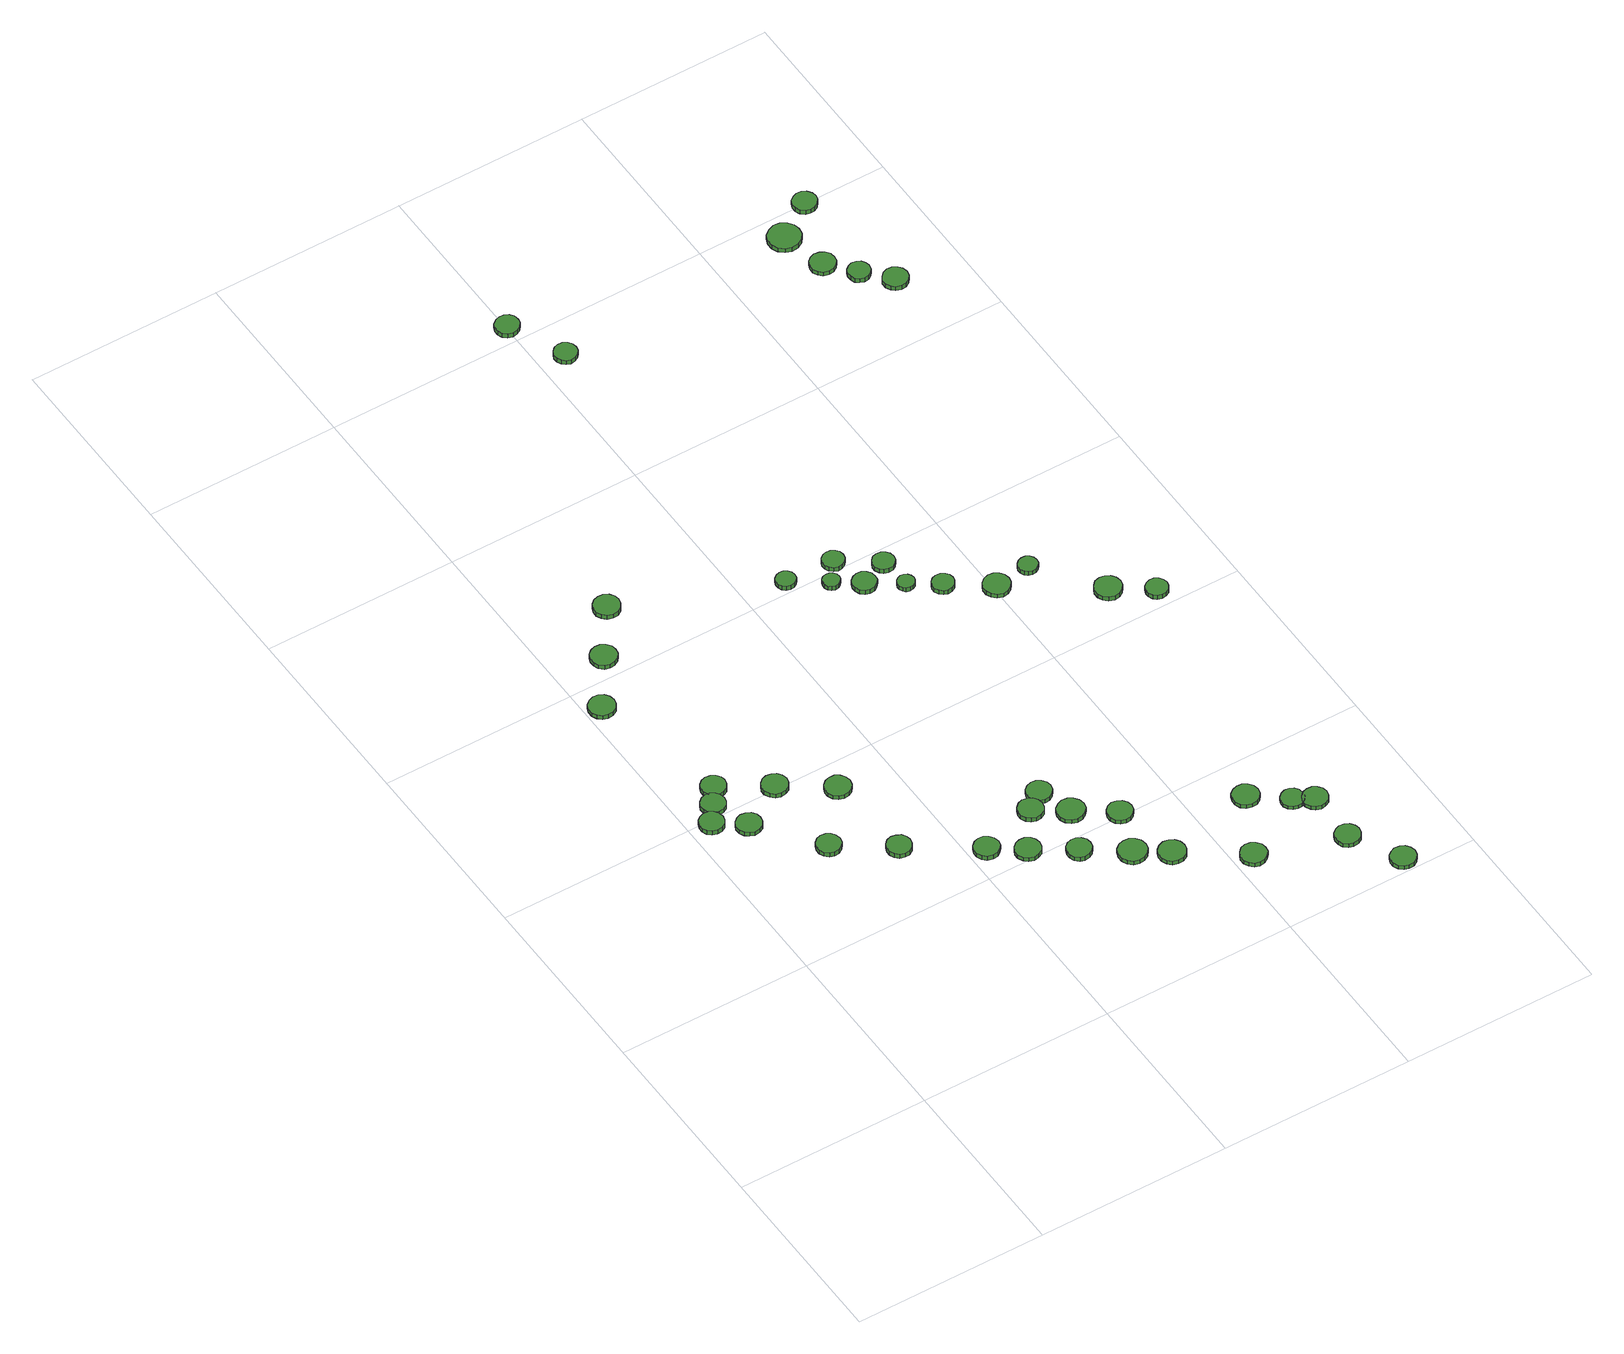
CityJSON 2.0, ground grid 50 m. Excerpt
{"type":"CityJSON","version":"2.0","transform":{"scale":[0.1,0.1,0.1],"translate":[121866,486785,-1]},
"CityObjects":{
"tree1":{"type":"SolitaryVegetationObject","attributes":{"function":"something"},"geometry":[{"type":"MultiSurface","lod":"1","boundaries":[[[0,1,2,3,4,5,6,7,8,9,10,11,12,13,14]],[[15,16,17,18,19,20,21,22,23,24,25,26,27,28,29]],[[0,29,28,1]],[[1,28,27,2]],[[2,27,26,3]],[[3,26,25,4]],[[4,25,24,5]],[[5,24,23,6]],[[6,23,22,7]],[[7,22,21,8]],[[8,21,20,9]],[[9,20,19,10]],[[10,19,18,11]],[[11,18,17,12]],[[12,17,16,13]],[[13,16,15,14]],[[14,15,29,0]]]}]},
"tree2":{"type":"SolitaryVegetationObject","attributes":{"function":"something"},"geometry":[{"type":"MultiSurface","lod":"1","boundaries":[[[30,31,32,33,34,35,36,37,38,39,40,41,42,43,44]],[[45,46,47,48,49,50,51,52,53,54,55,56,57,58,59]],[[30,59,58,31]],[[31,58,57,32]],[[32,57,56,33]],[[33,56,55,34]],[[34,55,54,35]],[[35,54,53,36]],[[36,53,52,37]],[[37,52,51,38]],[[38,51,50,39]],[[39,50,49,40]],[[40,49,48,41]],[[41,48,47,42]],[[42,47,46,43]],[[43,46,45,44]],[[44,45,59,30]]]}]},
"tree3":{"type":"SolitaryVegetationObject","attributes":{"function":"something"},"geometry":[{"type":"MultiSurface","lod":"1","boundaries":[[[60,61,62,63,64,65,66,67,68,69,70,71,72,73,74]],[[75,76,77,78,79,80,81,82,83,84,85,86,87,88,89]],[[60,89,88,61]],[[61,88,87,62]],[[62,87,86,63]],[[63,86,85,64]],[[64,85,84,65]],[[65,84,83,66]],[[66,83,82,67]],[[67,82,81,68]],[[68,81,80,69]],[[69,80,79,70]],[[70,79,78,71]],[[71,78,77,72]],[[72,77,76,73]],[[73,76,75,74]],[[74,75,89,60]]]}]},
"tree4":{"type":"SolitaryVegetationObject","attributes":{"function":"something"},"geometry":[{"type":"MultiSurface","lod":"1","boundaries":[[[90,91,92,93,94,95,96,97,98,99,100,101,102,103,104]],[[105,106,107,108,109,110,111,112,113,114,115,116,117,118,119]],[[90,119,118,91]],[[91,118,117,92]],[[92,117,116,93]],[[93,116,115,94]],[[94,115,114,95]],[[95,114,113,96]],[[96,113,112,97]],[[97,112,111,98]],[[98,111,110,99]],[[99,110,109,100]],[[100,109,108,101]],[[101,108,107,102]],[[102,107,106,103]],[[103,106,105,104]],[[104,105,119,90]]]}]},
"tree5":{"type":"SolitaryVegetationObject","attributes":{"function":"something"},"geometry":[{"type":"MultiSurface","lod":"1","boundaries":[[[120,121,122,123,124,125,126,127,128,129,130,131,132,133,134]],[[135,136,137,138,139,140,141,142,143,144,145,146,147,148,149]],[[120,149,148,121]],[[121,148,147,122]],[[122,147,146,123]],[[123,146,145,124]],[[124,145,144,125]],[[125,144,143,126]],[[126,143,142,127]],[[127,142,141,128]],[[128,141,140,129]],[[129,140,139,130]],[[130,139,138,131]],[[131,138,137,132]],[[132,137,136,133]],[[133,136,135,134]],[[134,135,149,120]]]}]},
"tree6":{"type":"SolitaryVegetationObject","attributes":{"function":"something"},"geometry":[{"type":"MultiSurface","lod":"1","boundaries":[[[150,151,152,153,154,155,156,157,158,159,160,161,162,163,164]],[[165,166,167,168,169,170,171,172,173,174,175,176,177,178,179]],[[150,179,178,151]],[[151,178,177,152]],[[152,177,176,153]],[[153,176,175,154]],[[154,175,174,155]],[[155,174,173,156]],[[156,173,172,157]],[[157,172,171,158]],[[158,171,170,159]],[[159,170,169,160]],[[160,169,168,161]],[[161,168,167,162]],[[162,167,166,163]],[[163,166,165,164]],[[164,165,179,150]]]}]},
"tree7":{"type":"SolitaryVegetationObject","attributes":{"function":"something"},"geometry":[{"type":"MultiSurface","lod":"1","boundaries":[[[180,181,182,183,184,185,186,187,188,189,190,191,192,193,194]],[[195,196,197,198,199,200,201,202,203,204,205,206,207,208,209]],[[180,209,208,181]],[[181,208,207,182]],[[182,207,206,183]],[[183,206,205,184]],[[184,205,204,185]],[[185,204,203,186]],[[186,203,202,187]],[[187,202,201,188]],[[188,201,200,189]],[[189,200,199,190]],[[190,199,198,191]],[[191,198,197,192]],[[192,197,196,193]],[[193,196,195,194]],[[194,195,209,180]]]}]},
"tree8":{"type":"SolitaryVegetationObject","attributes":{"function":"something"},"geometry":[{"type":"MultiSurface","lod":"1","boundaries":[[[210,211,212,213,214,215,216,217,218,219,220,221,222,223,224]],[[225,226,227,228,229,230,231,232,233,234,235,236,237,238,239]],[[210,239,238,211]],[[211,238,237,212]],[[212,237,236,213]],[[213,236,235,214]],[[214,235,234,215]],[[215,234,233,216]],[[216,233,232,217]],[[217,232,231,218]],[[218,231,230,219]],[[219,230,229,220]],[[220,229,228,221]],[[221,228,227,222]],[[222,227,226,223]],[[223,226,225,224]],[[224,225,239,210]]]}]},
"tree9":{"type":"SolitaryVegetationObject","attributes":{"function":"something"},"geometry":[{"type":"MultiSurface","lod":"1","boundaries":[[[240,241,242,243,244,245,246,247,248,249,250,251,252,253,254]],[[255,256,257,258,259,260,261,262,263,264,265,266,267,268,269]],[[240,269,268,241]],[[241,268,267,242]],[[242,267,266,243]],[[243,266,265,244]],[[244,265,264,245]],[[245,264,263,246]],[[246,263,262,247]],[[247,262,261,248]],[[248,261,260,249]],[[249,260,259,250]],[[250,259,258,251]],[[251,258,257,252]],[[252,257,256,253]],[[253,256,255,254]],[[254,255,269,240]]]}]},
"tree10":{"type":"SolitaryVegetationObject","attributes":{"function":"something"},"geometry":[{"type":"MultiSurface","lod":"1","boundaries":[[[270,271,272,273,274,275,276,277,278,279,280,281,282,283,284]],[[285,286,287,288,289,290,291,292,293,294,295,296,297,298,299]],[[270,299,298,271]],[[271,298,297,272]],[[272,297,296,273]],[[273,296,295,274]],[[274,295,294,275]],[[275,294,293,276]],[[276,293,292,277]],[[277,292,291,278]],[[278,291,290,279]],[[279,290,289,280]],[[280,289,288,281]],[[281,288,287,282]],[[282,287,286,283]],[[283,286,285,284]],[[284,285,299,270]]]}]},
"tree11":{"type":"SolitaryVegetationObject","attributes":{"function":"something"},"geometry":[{"type":"MultiSurface","lod":"1","boundaries":[[[300,301,302,303,304,305,306,307,308,309,310,311,312,313,314]],[[315,316,317,318,319,320,321,322,323,324,325,326,327,328,329]],[[300,329,328,301]],[[301,328,327,302]],[[302,327,326,303]],[[303,326,325,304]],[[304,325,324,305]],[[305,324,323,306]],[[306,323,322,307]],[[307,322,321,308]],[[308,321,320,309]],[[309,320,319,310]],[[310,319,318,311]],[[311,318,317,312]],[[312,317,316,313]],[[313,316,315,314]],[[314,315,329,300]]]}]},
"tree12":{"type":"SolitaryVegetationObject","attributes":{"function":"something"},"geometry":[{"type":"MultiSurface","lod":"1","boundaries":[[[330,331,332,333,334,335,336,337,338,339,340,341,342,343,344]],[[345,346,347,348,349,350,351,352,353,354,355,356,357,358,359]],[[330,359,358,331]],[[331,358,357,332]],[[332,357,356,333]],[[333,356,355,334]],[[334,355,354,335]],[[335,354,353,336]],[[336,353,352,337]],[[337,352,351,338]],[[338,351,350,339]],[[339,350,349,340]],[[340,349,348,341]],[[341,348,347,342]],[[342,347,346,343]],[[343,346,345,344]],[[344,345,359,330]]]}]},
"tree13":{"type":"SolitaryVegetationObject","attributes":{"function":"something"},"geometry":[{"type":"MultiSurface","lod":"1","boundaries":[[[360,361,362,363,364,365,366,367,368,369,370,371,372,373,374]],[[375,376,377,378,379,380,381,382,383,384,385,386,387,388,389]],[[360,389,388,361]],[[361,388,387,362]],[[362,387,386,363]],[[363,386,385,364]],[[364,385,384,365]],[[365,384,383,366]],[[366,383,382,367]],[[367,382,381,368]],[[368,381,380,369]],[[369,380,379,370]],[[370,379,378,371]],[[371,378,377,372]],[[372,377,376,373]],[[373,376,375,374]],[[374,375,389,360]]]}]},
"tree14":{"type":"SolitaryVegetationObject","attributes":{"function":"something"},"geometry":[{"type":"MultiSurface","lod":"1","boundaries":[[[390,391,392,393,394,395,396,397,398,399,400,401,402,403,404]],[[405,406,407,408,409,410,411,412,413,414,415,416,417,418,419]],[[390,419,418,391]],[[391,418,417,392]],[[392,417,416,393]],[[393,416,415,394]],[[394,415,414,395]],[[395,414,413,396]],[[396,413,412,397]],[[397,412,411,398]],[[398,411,410,399]],[[399,410,409,400]],[[400,409,408,401]],[[401,408,407,402]],[[402,407,406,403]],[[403,406,405,404]],[[404,405,419,390]]]}]},
"tree15":{"type":"SolitaryVegetationObject","attributes":{"function":"something"},"geometry":[{"type":"MultiSurface","lod":"1","boundaries":[[[420,421,422,423,424,425,426,427,428,429,430,431,432,433,434]],[[435,436,437,438,439,440,441,442,443,444,445,446,447,448,449]],[[420,449,448,421]],[[421,448,447,422]],[[422,447,446,423]],[[423,446,445,424]],[[424,445,444,425]],[[425,444,443,426]],[[426,443,442,427]],[[427,442,441,428]],[[428,441,440,429]],[[429,440,439,430]],[[430,439,438,431]],[[431,438,437,432]],[[432,437,436,433]],[[433,436,435,434]],[[434,435,449,420]]]}]},
"tree16":{"type":"SolitaryVegetationObject","attributes":{"function":"something"},"geometry":[{"type":"MultiSurface","lod":"1","boundaries":[[[450,451,452,453,454,455,456,457,458,459,460,461,462,463,464]],[[465,466,467,468,469,470,471,472,473,474,475,476,477,478,479]],[[450,479,478,451]],[[451,478,477,452]],[[452,477,476,453]],[[453,476,475,454]],[[454,475,474,455]],[[455,474,473,456]],[[456,473,472,457]],[[457,472,471,458]],[[458,471,470,459]],[[459,470,469,460]],[[460,469,468,461]],[[461,468,467,462]],[[462,467,466,463]],[[463,466,465,464]],[[464,465,479,450]]]}]},
"tree17":{"type":"SolitaryVegetationObject","attributes":{"function":"something"},"geometry":[{"type":"MultiSurface","lod":"1","boundaries":[[[480,481,482,483,484,485,486,487,488,489,490,491,492,493,494]],[[495,496,497,498,499,500,501,502,503,504,505,506,507,508,509]],[[480,509,508,481]],[[481,508,507,482]],[[482,507,506,483]],[[483,506,505,484]],[[484,505,504,485]],[[485,504,503,486]],[[486,503,502,487]],[[487,502,501,488]],[[488,501,500,489]],[[489,500,499,490]],[[490,499,498,491]],[[491,498,497,492]],[[492,497,496,493]],[[493,496,495,494]],[[494,495,509,480]]]}]},
"tree18":{"type":"SolitaryVegetationObject","attributes":{"function":"something"},"geometry":[{"type":"MultiSurface","lod":"1","boundaries":[[[510,511,512,513,514,515,516,517,518,519,520,521,522,523,524]],[[525,526,527,528,529,530,531,532,533,534,535,536,537,538,539]],[[510,539,538,511]],[[511,538,537,512]],[[512,537,536,513]],[[513,536,535,514]],[[514,535,534,515]],[[515,534,533,516]],[[516,533,532,517]],[[517,532,531,518]],[[518,531,530,519]],[[519,530,529,520]],[[520,529,528,521]],[[521,528,527,522]],[[522,527,526,523]],[[523,526,525,524]],[[524,525,539,510]]]}]},
"tree19":{"type":"SolitaryVegetationObject","attributes":{"function":"something"},"geometry":[{"type":"MultiSurface","lod":"1","boundaries":[[[540,541,542,543,544,545,546,547,548,549,550,551,552,553,554]],[[555,556,557,558,559,560,561,562,563,564,565,566,567,568,569]],[[540,569,568,541]],[[541,568,567,542]],[[542,567,566,543]],[[543,566,565,544]],[[544,565,564,545]],[[545,564,563,546]],[[546,563,562,547]],[[547,562,561,548]],[[548,561,560,549]],[[549,560,559,550]],[[550,559,558,551]],[[551,558,557,552]],[[552,557,556,553]],[[553,556,555,554]],[[554,555,569,540]]]}]},
"tree20":{"type":"SolitaryVegetationObject","attributes":{"function":"something"},"geometry":[{"type":"MultiSurface","lod":"1","boundaries":[[[570,571,572,573,574,575,576,577,578,579,580,581,582,583,584]],[[585,586,587,588,589,590,591,592,593,594,595,596,597,598,599]],[[570,599,598,571]],[[571,598,597,572]],[[572,597,596,573]],[[573,596,595,574]],[[574,595,594,575]],[[575,594,593,576]],[[576,593,592,577]],[[577,592,591,578]],[[578,591,590,579]],[[579,590,589,580]],[[580,589,588,581]],[[581,588,587,582]],[[582,587,586,583]],[[583,586,585,584]],[[584,585,599,570]]]}]},
"tree21":{"type":"SolitaryVegetationObject","attributes":{"function":"something"},"geometry":[{"type":"MultiSurface","lod":"1","boundaries":[[[600,601,602,603,604,605,606,607,608,609,610,611,612,613,614]],[[615,616,617,618,619,620,621,622,623,624,625,626,627,628,629]],[[600,629,628,601]],[[601,628,627,602]],[[602,627,626,603]],[[603,626,625,604]],[[604,625,624,605]],[[605,624,623,606]],[[606,623,622,607]],[[607,622,621,608]],[[608,621,620,609]],[[609,620,619,610]],[[610,619,618,611]],[[611,618,617,612]],[[612,617,616,613]],[[613,616,615,614]],[[614,615,629,600]]]}]},
"tree22":{"type":"SolitaryVegetationObject","attributes":{"function":"something"},"geometry":[{"type":"MultiSurface","lod":"1","boundaries":[[[630,631,632,633,634,635,636,637,638,639,640,641,642,643,644]],[[645,646,647,648,649,650,651,652,653,654,655,656,657,658,659]],[[630,659,658,631]],[[631,658,657,632]],[[632,657,656,633]],[[633,656,655,634]],[[634,655,654,635]],[[635,654,653,636]],[[636,653,652,637]],[[637,652,651,638]],[[638,651,650,639]],[[639,650,649,640]],[[640,649,648,641]],[[641,648,647,642]],[[642,647,646,643]],[[643,646,645,644]],[[644,645,659,630]]]}]},
"tree23":{"type":"SolitaryVegetationObject","attributes":{"function":"something"},"geometry":[{"type":"MultiSurface","lod":"1","boundaries":[[[660,661,662,663,664,665,666,667,668,669,670,671,672,673,674]],[[675,676,677,678,679,680,681,682,683,684,685,686,687,688,689]],[[660,689,688,661]],[[661,688,687,662]],[[662,687,686,663]],[[663,686,685,664]],[[664,685,684,665]],[[665,684,683,666]],[[666,683,682,667]],[[667,682,681,668]],[[668,681,680,669]],[[669,680,679,670]],[[670,679,678,671]],[[671,678,677,672]],[[672,677,676,673]],[[673,676,675,674]],[[674,675,689,660]]]}]},
"tree24":{"type":"SolitaryVegetationObject","attributes":{"function":"something"},"geometry":[{"type":"MultiSurface","lod":"1","boundaries":[[[690,691,692,693,694,695,696,697,698,699,700,701,702,703,704]],[[705,706,707,708,709,710,711,712,713,714,715,716,717,718,719]],[[690,719,718,691]],[[691,718,717,692]],[[692,717,716,693]],[[693,716,715,694]],[[694,715,714,695]],[[695,714,713,696]],[[696,713,712,697]],[[697,712,711,698]],[[698,711,710,699]],[[699,710,709,700]],[[700,709,708,701]],[[701,708,707,702]],[[702,707,706,703]],[[703,706,705,704]],[[704,705,719,690]]]}]},
"tree25":{"type":"SolitaryVegetationObject","attributes":{"function":"something"},"geometry":[{"type":"MultiSurface","lod":"1","boundaries":[[[720,721,722,723,724,725,726,727,728,729,730,731,732,733,734]],[[735,736,737,738,739,740,741,742,743,744,745,746,747,748,749]],[[720,749,748,721]],[[721,748,747,722]],[[722,747,746,723]],[[723,746,745,724]],[[724,745,744,725]],[[725,744,743,726]],[[726,743,742,727]],[[727,742,741,728]],[[728,741,740,729]],[[729,740,739,730]],[[730,739,738,731]],[[731,738,737,732]],[[732,737,736,733]],[[733,736,735,734]],[[734,735,749,720]]]}]},
"tree26":{"type":"SolitaryVegetationObject","attributes":{"function":"something"},"geometry":[{"type":"MultiSurface","lod":"1","boundaries":[[[750,751,752,753,754,755,756,757,758,759,760,761,762,763,764]],[[765,766,767,768,769,770,771,772,773,774,775,776,777,778,779]],[[750,779,778,751]],[[751,778,777,752]],[[752,777,776,753]],[[753,776,775,754]],[[754,775,774,755]],[[755,774,773,756]],[[756,773,772,757]],[[757,772,771,758]],[[758,771,770,759]],[[759,770,769,760]],[[760,769,768,761]],[[761,768,767,762]],[[762,767,766,763]],[[763,766,765,764]],[[764,765,779,750]]]}]},
"tree27":{"type":"SolitaryVegetationObject","attributes":{"function":"something"},"geometry":[{"type":"MultiSurface","lod":"1","boundaries":[[[780,781,782,783,784,785,786,787,788,789,790,791,792,793,794]],[[795,796,797,798,799,800,801,802,803,804,805,806,807,808,809]],[[780,809,808,781]],[[781,808,807,782]],[[782,807,806,783]],[[783,806,805,784]],[[784,805,804,785]],[[785,804,803,786]],[[786,803,802,787]],[[787,802,801,788]],[[788,801,800,789]],[[789,800,799,790]],[[790,799,798,791]],[[791,798,797,792]],[[792,797,796,793]],[[793,796,795,794]],[[794,795,809,780]]]}]},
"tree28":{"type":"SolitaryVegetationObject","attributes":{"function":"something"},"geometry":[{"type":"MultiSurface","lod":"1","boundaries":[[[810,811,812,813,814,815,816,817,818,819,820,821,822,823,824]],[[825,826,827,828,829,830,831,832,833,834,835,836,837,838,839]],[[810,839,838,811]],[[811,838,837,812]],[[812,837,836,813]],[[813,836,835,814]],[[814,835,834,815]],[[815,834,833,816]],[[816,833,832,817]],[[817,832,831,818]],[[818,831,830,819]],[[819,830,829,820]],[[820,829,828,821]],[[821,828,827,822]],[[822,827,826,823]],[[823,826,825,824]],[[824,825,839,810]]]}]},
"tree29":{"type":"SolitaryVegetationObject","attributes":{"function":"something"},"geometry":[{"type":"MultiSurface","lod":"1","boundaries":[[[840,841,842,843,844,845,846,847,848,849,850,851,852,853,854]],[[855,856,857,858,859,860,861,862,863,864,865,866,867,868,869]],[[840,869,868,841]],[[841,868,867,842]],[[842,867,866,843]],[[843,866,865,844]],[[844,865,864,845]],[[845,864,863,846]],[[846,863,862,847]],[[847,862,861,848]],[[848,861,860,849]],[[849,860,859,850]],[[850,859,858,851]],[[851,858,857,852]],[[852,857,856,853]],[[853,856,855,854]],[[854,855,869,840]]]}]},
"tree30":{"type":"SolitaryVegetationObject","attributes":{"function":"something"},"geometry":[{"type":"MultiSurface","lod":"1","boundaries":[[[870,871,872,873,874,875,876,877,878,879,880,881,882,883,884]],[[885,886,887,888,889,890,891,892,893,894,895,896,897,898,899]],[[870,899,898,871]],[[871,898,897,872]],[[872,897,896,873]],[[873,896,895,874]],[[874,895,894,875]],[[875,894,893,876]],[[876,893,892,877]],[[877,892,891,878]],[[878,891,890,879]],[[879,890,889,880]],[[880,889,888,881]],[[881,888,887,882]],[[882,887,886,883]],[[883,886,885,884]],[[884,885,899,870]]]}]},
"tree31":{"type":"SolitaryVegetationObject","attributes":{"function":"something"},"geometry":[{"type":"MultiSurface","lod":"1","boundaries":[[[900,901,902,903,904,905,906,907,908,909,910,911,912,913,914]],[[915,916,917,918,919,920,921,922,923,924,925,926,927,928,929]],[[900,929,928,901]],[[901,928,927,902]],[[902,927,926,903]],[[903,926,925,904]],[[904,925,924,905]],[[905,924,923,906]],[[906,923,922,907]],[[907,922,921,908]],[[908,921,920,909]],[[909,920,919,910]],[[910,919,918,911]],[[911,918,917,912]],[[912,917,916,913]],[[913,916,915,914]],[[914,915,929,900]]]}]},
"tree32":{"type":"SolitaryVegetationObject","attributes":{"function":"something"},"geometry":[{"type":"MultiSurface","lod":"1","boundaries":[[[930,931,932,933,934,935,936,937,938,939,940,941,942,943,944]],[[945,946,947,948,949,950,951,952,953,954,955,956,957,958,959]],[[930,959,958,931]],[[931,958,957,932]],[[932,957,956,933]],[[933,956,955,934]],[[934,955,954,935]],[[935,954,953,936]],[[936,953,952,937]],[[937,952,951,938]],[[938,951,950,939]],[[939,950,949,940]],[[940,949,948,941]],[[941,948,947,942]],[[942,947,946,943]],[[943,946,945,944]],[[944,945,959,930]]]}]},
"tree33":{"type":"SolitaryVegetationObject","attributes":{"function":"something"},"geometry":[{"type":"MultiSurface","lod":"1","boundaries":[[[960,961,962,963,964,965,966,967,968,969,970,971,972,973,974]],[[975,976,977,978,979,980,981,982,983,984,985,986,987,988,989]],[[960,989,988,961]],[[961,988,987,962]],[[962,987,986,963]],[[963,986,985,964]],[[964,985,984,965]],[[965,984,983,966]],[[966,983,982,967]],[[967,982,981,968]],[[968,981,980,969]],[[969,980,979,970]],[[970,979,978,971]],[[971,978,977,972]],[[972,977,976,973]],[[973,976,975,974]],[[974,975,989,960]]]}]},
"tree34":{"type":"SolitaryVegetationObject","attributes":{"function":"something"},"geometry":[{"type":"MultiSurface","lod":"1","boundaries":[[[990,991,992,993,994,995,996,997,998,999,1000,1001,1002,1003,1004]],[[1005,1006,1007,1008,1009,1010,1011,1012,1013,1014,1015,1016,1017,1018,1019]],[[990,1019,1018,991]],[[991,1018,1017,992]],[[992,1017,1016,993]],[[993,1016,1015,994]],[[994,1015,1014,995]],[[995,1014,1013,996]],[[996,1013,1012,997]],[[997,1012,1011,998]],[[998,1011,1010,999]],[[999,1010,1009,1000]],[[1000,1009,1008,1001]],[[1001,1008,1007,1002]],[[1002,1007,1006,1003]],[[1003,1006,1005,1004]],[[1004,1005,1019,990]]]}]},
"tree35":{"type":"SolitaryVegetationObject","attributes":{"function":"something"},"geometry":[{"type":"MultiSurface","lod":"1","boundaries":[[[1020,1021,1022,1023,1024,1025,1026,1027,1028,1029,1030,1031,1032,1033,1034]],[[1035,1036,1037,1038,1039,1040,1041,1042,1043,989,1044,1045,1046,1047,1048]],[[1020,1048,1047,1021]],[[1021,1047,1046,1022]],[[1022,1046,1045,1023]],[[1023,1045,1044,1024]],[[1024,1044,989,1025]],[[1025,989,1043,1026]],[[1026,1043,1042,1027]],[[1027,1042,1041,1028]],[[1028,1041,1040,1029]],[[1029,1040,1039,1030]],[[1030,1039,1038,1031]],[[1031,1038,1037,1032]],[[1032,1037,1036,1033]],[[1033,1036,1035,1034]],[[1034,1035,1048,1020]]]}]},
"tree36":{"type":"SolitaryVegetationObject","attributes":{"function":"something"},"geometry":[{"type":"MultiSurface","lod":"1","boundaries":[[[1049,1050,1051,1052,1053,1054,1055,1056,1057,1058,1059,1060,1061,1062,1063]],[[1064,1065,1066,1067,1068,1069,1070,1071,1072,1073,1074,1075,1076,1077,1078]],[[1049,1078,1077,1050]],[[1050,1077,1076,1051]],[[1051,1076,1075,1052]],[[1052,1075,1074,1053]],[[1053,1074,1073,1054]],[[1054,1073,1072,1055]],[[1055,1072,1071,1056]],[[1056,1071,1070,1057]],[[1057,1070,1069,1058]],[[1058,1069,1068,1059]],[[1059,1068,1067,1060]],[[1060,1067,1066,1061]],[[1061,1066,1065,1062]],[[1062,1065,1064,1063]],[[1063,1064,1078,1049]]]}]},
"tree37":{"type":"SolitaryVegetationObject","attributes":{"function":"something"},"geometry":[{"type":"MultiSurface","lod":"1","boundaries":[[[1079,1080,1081,1082,1083,1084,1085,1086,1087,1088,1089,1090,1091,1092,1093]],[[1094,1095,1096,1097,1098,1099,1100,1101,1102,1103,1104,1105,1106,1107,1108]],[[1079,1108,1107,1080]],[[1080,1107,1106,1081]],[[1081,1106,1105,1082]],[[1082,1105,1104,1083]],[[1083,1104,1103,1084]],[[1084,1103,1102,1085]],[[1085,1102,1101,1086]],[[1086,1101,1100,1087]],[[1087,1100,1099,1088]],[[1088,1099,1098,1089]],[[1089,1098,1097,1090]],[[1090,1097,1096,1091]],[[1091,1096,1095,1092]],[[1092,1095,1094,1093]],[[1093,1094,1108,1079]]]}]},
"tree38":{"type":"SolitaryVegetationObject","attributes":{"function":"something"},"geometry":[{"type":"MultiSurface","lod":"1","boundaries":[[[1109,1110,1111,1112,1113,1114,1115,1116,1117,1118,1119,1120,1121,1122,1123]],[[1124,1125,1126,1127,1128,1129,1130,1131,1132,1133,1134,1135,1136,1137,1138]],[[1109,1138,1137,1110]],[[1110,1137,1136,1111]],[[1111,1136,1135,1112]],[[1112,1135,1134,1113]],[[1113,1134,1133,1114]],[[1114,1133,1132,1115]],[[1115,1132,1131,1116]],[[1116,1131,1130,1117]],[[1117,1130,1129,1118]],[[1118,1129,1128,1119]],[[1119,1128,1127,1120]],[[1120,1127,1126,1121]],[[1121,1126,1125,1122]],[[1122,1125,1124,1123]],[[1123,1124,1138,1109]]]}]},
"tree39":{"type":"SolitaryVegetationObject","attributes":{"function":"something"},"geometry":[{"type":"MultiSurface","lod":"1","boundaries":[[[1139,1140,1141,1142,1143,1144,1145,1146,1147,1148,1149,1150,1151,1152,1153]],[[1154,1155,1156,1157,1158,1159,1160,1161,1162,1163,1164,1165,1166,1167,1168]],[[1139,1168,1167,1140]],[[1140,1167,1166,1141]],[[1141,1166,1165,1142]],[[1142,1165,1164,1143]],[[1143,1164,1163,1144]],[[1144,1163,1162,1145]],[[1145,1162,1161,1146]],[[1146,1161,1160,1147]],[[1147,1160,1159,1148]],[[1148,1159,1158,1149]],[[1149,1158,1157,1150]],[[1150,1157,1156,1151]],[[1151,1156,1155,1152]],[[1152,1155,1154,1153]],[[1153,1154,1168,1139]]]}]},
"tree40":{"type":"SolitaryVegetationObject","attributes":{"function":"something"},"geometry":[{"type":"MultiSurface","lod":"1","boundaries":[[[1169,1170,1171,1172,1173,1174,1175,1176,1177,1178,1179,1180,1181,1182,1183]],[[1184,1185,1186,1187,1188,1189,1190,1191,1192,1193,1194,1195,1196,1197,1198]],[[1169,1198,1197,1170]],[[1170,1197,1196,1171]],[[1171,1196,1195,1172]],[[1172,1195,1194,1173]],[[1173,1194,1193,1174]],[[1174,1193,1192,1175]],[[1175,1192,1191,1176]],[[1176,1191,1190,1177]],[[1177,1190,1189,1178]],[[1178,1189,1188,1179]],[[1179,1188,1187,1180]],[[1180,1187,1186,1181]],[[1181,1186,1185,1182]],[[1182,1185,1184,1183]],[[1183,1184,1198,1169]]]}]},
"tree41":{"type":"SolitaryVegetationObject","attributes":{"function":"something"},"geometry":[{"type":"MultiSurface","lod":"1","boundaries":[[[1199,1200,1201,1202,1203,1204,1205,1206,1207,1208,1209,1210,1211,1212,1213]],[[1214,1215,1216,1217,1218,1219,1220,1221,1222,1223,1224,1225,1226,1227,1228]],[[1199,1228,1227,1200]],[[1200,1227,1226,1201]],[[1201,1226,1225,1202]],[[1202,1225,1224,1203]],[[1203,1224,1223,1204]],[[1204,1223,1222,1205]],[[1205,1222,1221,1206]],[[1206,1221,1220,1207]],[[1207,1220,1219,1208]],[[1208,1219,1218,1209]],[[1209,1218,1217,1210]],[[1210,1217,1216,1211]],[[1211,1216,1215,1212]],[[1212,1215,1214,1213]],[[1213,1214,1228,1199]]]}]},
"tree42":{"type":"SolitaryVegetationObject","attributes":{"function":"something"},"geometry":[{"type":"MultiSurface","lod":"1","boundaries":[[[1229,1230,1231,1232,1233,1234,1235,1236,1237,1238,1239,1240,1241,1242,1243]],[[1244,1245,1246,1247,1248,1249,1250,1251,1252,1253,1254,1255,1256,1257,1258]],[[1229,1258,1257,1230]],[[1230,1257,1256,1231]],[[1231,1256,1255,1232]],[[1232,1255,1254,1233]],[[1233,1254,1253,1234]],[[1234,1253,1252,1235]],[[1235,1252,1251,1236]],[[1236,1251,1250,1237]],[[1237,1250,1249,1238]],[[1238,1249,1248,1239]],[[1239,1248,1247,1240]],[[1240,1247,1246,1241]],[[1241,1246,1245,1242]],[[1242,1245,1244,1243]],[[1243,1244,1258,1229]]]}]},
"tree43":{"type":"SolitaryVegetationObject","attributes":{"function":"something"},"geometry":[{"type":"MultiSurface","lod":"1","boundaries":[[[1259,1260,1261,1262,1263,1264,1265,1266,1267,1268,1269,1270,1271,1272,1273]],[[1274,1275,1276,1277,1278,1279,1280,1281,1282,1283,1284,1285,1286,1287,1288]],[[1259,1288,1287,1260]],[[1260,1287,1286,1261]],[[1261,1286,1285,1262]],[[1262,1285,1284,1263]],[[1263,1284,1283,1264]],[[1264,1283,1282,1265]],[[1265,1282,1281,1266]],[[1266,1281,1280,1267]],[[1267,1280,1279,1268]],[[1268,1279,1278,1269]],[[1269,1278,1277,1270]],[[1270,1277,1276,1271]],[[1271,1276,1275,1272]],[[1272,1275,1274,1273]],[[1273,1274,1288,1259]]]}]},
"tree44":{"type":"SolitaryVegetationObject","attributes":{"function":"something"},"geometry":[{"type":"MultiSurface","lod":"1","boundaries":[[[1289,1290,1291,1292,1293,1294,1295,1296,1297,1298,1299,1300,1301,1302,1303]],[[1304,1305,1306,1307,1308,1309,1310,1311,1312,1313,1314,1315,1316,1317,1318]],[[1289,1318,1317,1290]],[[1290,1317,1316,1291]],[[1291,1316,1315,1292]],[[1292,1315,1314,1293]],[[1293,1314,1313,1294]],[[1294,1313,1312,1295]],[[1295,1312,1311,1296]],[[1296,1311,1310,1297]],[[1297,1310,1309,1298]],[[1298,1309,1308,1299]],[[1299,1308,1307,1300]],[[1300,1307,1306,1301]],[[1301,1306,1305,1302]],[[1302,1305,1304,1303]],[[1303,1304,1318,1289]]]}]}
},
"vertices":[
[86,985,21],[83,998,21],[76,1009,21],[65,1015,21],[52,1016,21],[40,1012,21],[30,1004,21],[25,992,21],[25,979,21],[30,967,21],[40,959,21],[52,955,21],[65,956,21],[76,962,21],[83,973,21],[83,973,8],[76,962,8],[65,956,8],[52,955,8],[40,959,8],[30,967,8],[25,979,8],[25,992,8],[30,1004,8],[40,1012,8],[52,1016,8],[65,1015,8],[76,1009,8],[83,998,8],[86,985,8],
[121,1033,20],[118,1046,20],[111,1056,20],[100,1063,20],[87,1064,20],[75,1060,20],[65,1051,20],[60,1040,20],[60,1027,20],[65,1015,20],[75,1006,20],[87,1002,20],[100,1004,20],[111,1010,20],[118,1021,20],[118,1021,7],[111,1010,7],[100,1004,7],[87,1002,7],[75,1006,7],[65,1015,7],[60,1027,7],[60,1040,7],[65,1051,7],[75,1060,7],[87,1064,7],[100,1063,7],[111,1056,7],[118,1046,7],[121,1033,7],
[157,936,20],[155,949,20],[147,960,20],[135,966,20],[122,968,20],[110,964,20],[100,955,20],[94,943,20],[94,929,20],[100,917,20],[110,909,20],[122,904,20],[135,906,20],[147,912,20],[155,923,20],[155,923,8],[147,912,8],[135,906,8],[122,904,8],[110,909,8],[100,917,8],[94,929,8],[94,943,8],[100,955,8],[110,964,8],[122,968,8],[135,966,8],[147,960,8],[155,949,8],[157,936,8],
[152,1079,20],[149,1091,20],[141,1102,20],[130,1108,20],[117,1110,20],[105,1106,20],[95,1097,20],[90,1085,20],[90,1072,20],[95,1060,20],[105,1051,20],[117,1047,20],[130,1049,20],[141,1055,20],[149,1066,20],[149,1066,7],[141,1055,7],[130,1049,7],[117,1047,7],[105,1051,7],[95,1060,7],[90,1072,7],[90,1085,7],[95,1097,7],[105,1106,7],[117,1110,7],[130,1108,7],[141,1102,7],[149,1091,7],[152,1079,7],
[72,1424,24],[69,1438,24],[61,1449,24],[49,1456,24],[35,1457,24],[22,1453,24],[12,1444,24],[6,1431,24],[6,1417,24],[12,1404,24],[22,1395,24],[35,1391,24],[49,1392,24],[61,1399,24],[69,1410,24],[69,1410,12],[61,1399,12],[49,1392,12],[35,1391,12],[22,1395,12],[12,1404,12],[6,1417,12],[6,1431,12],[12,1444,12],[22,1453,12],[35,1457,12],[49,1456,12],[61,1449,12],[69,1438,12],[72,1424,12],
[276,784,19],[273,797,19],[266,807,19],[255,813,19],[242,815,19],[230,811,19],[220,802,19],[215,790,19],[215,778,19],[220,766,19],[230,757,19],[242,753,19],[255,754,19],[266,761,19],[273,771,19],[273,771,6],[266,761,6],[255,754,6],[242,753,6],[230,757,6],[220,766,6],[215,778,6],[215,790,6],[220,802,6],[230,811,6],[242,815,6],[255,813,6],[266,807,6],[273,797,6],[276,784,6],
[274,1007,19],[271,1020,19],[263,1031,19],[251,1037,19],[238,1039,19],[225,1035,19],[215,1026,19],[209,1013,19],[209,1000,19],[215,987,19],[225,978,19],[238,974,19],[251,976,19],[263,982,19],[271,993,19],[271,993,7],[263,982,7],[251,976,7],[238,974,7],[225,978,7],[215,987,7],[209,1000,7],[209,1013,7],[215,1026,7],[225,1035,7],[238,1039,7],[251,1037,7],[263,1031,7],[271,1020,7],[274,1007,7],
[409,692,20],[406,704,20],[399,715,20],[387,721,20],[375,723,20],[362,719,20],[353,710,20],[348,698,20],[348,685,20],[353,674,20],[362,665,20],[375,661,20],[387,662,20],[399,669,20],[406,679,20],[406,679,7],[399,669,7],[387,662,7],[375,661,7],[362,665,7],[353,674,7],[348,685,7],[348,698,7],[353,710,7],[362,719,7],[375,723,7],[387,721,7],[399,715,7],[406,704,7],[409,692,7],
[157,1549,30],[155,1563,30],[146,1574,30],[134,1581,30],[121,1582,30],[108,1578,30],[97,1569,30],[92,1556,30],[92,1542,30],[97,1530,30],[108,1520,30],[121,1516,30],[134,1518,30],[146,1524,30],[155,1536,30],[155,1536,17],[146,1524,17],[134,1518,17],[121,1516,17],[108,1520,17],[97,1530,17],[92,1542,17],[92,1556,17],[97,1569,17],[108,1578,17],[121,1582,17],[134,1581,17],[146,1574,17],[155,1563,17],[157,1549,17],
[393,923,19],[390,937,19],[382,948,19],[371,955,19],[357,956,19],[344,952,19],[334,943,19],[328,930,19],[328,917,19],[334,904,19],[344,895,19],[357,891,19],[371,892,19],[382,899,19],[390,910,19],[390,910,7],[382,899,7],[371,892,7],[357,891,7],[344,895,7],[334,904,7],[328,917,7],[328,930,7],[334,943,7],[344,952,7],[357,956,7],[371,955,7],[382,948,7],[390,937,7],[393,923,7],
[245,1672,36],[242,1686,36],[234,1697,36],[222,1704,36],[208,1705,36],[195,1701,36],[185,1692,36],[179,1679,36],[179,1665,36],[185,1653,36],[195,1643,36],[208,1639,36],[222,1640,36],[234,1647,36],[242,1659,36],[242,1659,23],[234,1647,23],[222,1640,23],[208,1639,23],[195,1643,23],[185,1653,23],[179,1665,23],[179,1679,23],[185,1692,23],[195,1701,23],[208,1705,23],[222,1704,23],[234,1697,23],[242,1686,23],[245,1672,23],
[576,578,20],[573,591,20],[565,602,20],[554,609,20],[541,610,20],[528,606,20],[518,597,20],[513,585,20],[513,572,20],[518,560,20],[528,551,20],[541,547,20],[554,548,20],[565,555,20],[573,565,20],[573,565,7],[565,555,7],[554,548,7],[541,547,7],[528,551,7],[518,560,7],[513,572,7],[513,585,7],[518,597,7],[528,606,7],[541,610,7],[554,609,7],[565,602,7],[573,591,7],[576,578,7],
[654,524,19],[651,537,19],[644,548,19],[632,555,19],[619,556,19],[606,552,19],[596,543,19],[590,531,19],[590,518,19],[596,505,19],[606,496,19],[619,492,19],[632,494,19],[644,500,19],[651,511,19],[651,511,7],[644,500,7],[632,494,7],[619,492,7],[606,496,7],[596,505,7],[590,518,7],[590,531,7],[596,543,7],[606,552,7],[619,556,7],[632,555,7],[644,548,7],[651,537,7],[654,524,7],
[751,460,20],[749,473,20],[741,483,20],[730,490,20],[717,491,20],[705,487,20],[695,479,20],[690,467,20],[690,454,20],[695,442,20],[705,433,20],[717,429,20],[730,431,20],[741,437,20],[749,448,20],[749,448,7],[741,437,7],[730,431,7],[717,429,7],[705,433,7],[695,442,7],[690,454,7],[690,467,7],[695,479,7],[705,487,7],[717,491,7],[730,490,7],[741,483,7],[749,473,7],[751,460,7],
[725,624,20],[722,637,20],[715,648,20],[703,654,20],[690,656,20],[678,652,20],[668,643,20],[662,631,20],[662,617,20],[668,605,20],[678,597,20],[690,592,20],[703,594,20],[715,600,20],[722,611,20],[722,611,7],[715,600,7],[703,594,7],[690,592,7],[678,597,7],[668,605,7],[662,617,7],[662,631,7],[668,643,7],[678,652,7],[690,656,7],[703,654,7],[715,648,7],[722,637,7],[725,624,7],
[856,388,19],[853,403,19],[844,415,19],[831,423,19],[816,424,19],[802,420,19],[791,410,19],[785,396,19],[785,381,19],[791,367,19],[802,357,19],[816,353,19],[831,354,19],[844,362,19],[853,374,19],[853,374,7],[844,362,7],[831,354,7],[816,353,7],[802,357,7],[791,367,7],[785,381,7],[785,396,7],[791,410,7],[802,420,7],[816,424,7],[831,423,7],[844,415,7],[853,403,7],[856,388,7],
[772,660,19],[769,673,19],[761,684,19],[750,691,19],[737,692,19],[724,688,19],[714,679,19],[709,667,19],[709,654,19],[714,642,19],[724,633,19],[737,629,19],[750,630,19],[761,637,19],[769,647,19],[769,647,7],[761,637,7],[750,630,7],[737,629,7],[724,633,7],[714,642,7],[709,654,7],[709,667,7],[714,679,7],[724,688,7],[737,692,7],[750,691,7],[761,684,7],[769,673,7],[772,660,7],
[805,572,19],[802,586,19],[793,598,19],[781,605,19],[766,607,19],[753,602,19],[742,593,19],[736,580,19],[736,565,19],[742,552,19],[753,542,19],[766,538,19],[781,540,19],[793,547,19],[802,558,19],[802,558,7],[793,547,7],[781,540,7],[766,538,7],[753,542,7],[742,552,7],[736,565,7],[736,580,7],[742,593,7],[753,602,7],[766,607,7],[781,605,7],[793,598,7],[802,586,7],[805,572,7],
[929,338,19],[926,352,19],[918,363,19],[906,370,19],[892,372,19],[878,367,19],[868,358,19],[862,345,19],[862,331,19],[868,318,19],[878,308,19],[892,304,19],[906,305,19],[918,312,19],[926,324,19],[926,324,7],[918,312,7],[906,305,7],[892,304,7],[878,308,7],[868,318,7],[862,331,7],[862,345,7],[868,358,7],[878,367,7],[892,372,7],[906,370,7],[918,363,7],[926,352,7],[929,338,7],
[894,507,19],[891,520,19],[883,531,19],[872,537,19],[859,539,19],[846,535,19],[837,526,19],[831,514,19],[831,501,19],[837,489,19],[846,480,19],[859,476,19],[872,477,19],[883,484,19],[891,494,19],[891,494,7],[883,484,7],[872,477,7],[859,476,7],[846,480,7],[837,489,7],[831,501,7],[831,514,7],[837,526,7],[846,535,7],[859,539,7],[872,537,7],[883,531,7],[891,520,7],[894,507,7],
[627,1519,34],[625,1529,34],[619,1538,34],[610,1543,34],[600,1544,34],[590,1541,34],[582,1534,34],[578,1524,34],[578,1514,34],[582,1505,34],[590,1498,34],[600,1495,34],[610,1496,34],[619,1501,34],[625,1509,34],[625,1509,21],[619,1501,21],[610,1496,21],[600,1495,21],[590,1498,21],[582,1505,21],[578,1514,21],[578,1524,21],[582,1534,21],[590,1541,21],[600,1544,21],[610,1543,21],[619,1538,21],[625,1529,21],[627,1519,21],
[1081,230,19],[1079,243,19],[1070,254,19],[1059,261,19],[1045,263,19],[1032,259,19],[1022,249,19],[1016,237,19],[1016,223,19],[1022,211,19],[1032,201,19],[1045,197,19],[1059,199,19],[1070,206,19],[1079,217,19],[1079,217,7],[1070,206,7],[1059,199,7],[1045,197,7],[1032,201,7],[1022,211,7],[1016,223,7],[1016,237,7],[1022,249,7],[1032,259,7],[1045,263,7],[1059,261,7],[1070,254,7],[1079,243,7],[1081,230,7],
[711,1461,33],[709,1470,33],[703,1477,33],[696,1481,33],[687,1482,33],[678,1480,33],[671,1474,33],[668,1465,33],[668,1456,33],[671,1448,33],[678,1442,33],[687,1439,33],[696,1440,33],[703,1445,33],[709,1452,33],[709,1452,20],[703,1445,20],[696,1440,20],[687,1439,20],[678,1442,20],[671,1448,20],[668,1456,20],[668,1465,20],[671,1474,20],[678,1480,20],[687,1482,20],[696,1481,20],[703,1477,20],[709,1470,20],[711,1461,20],
[781,1417,32],[779,1429,32],[771,1439,32],[761,1446,32],[748,1447,32],[736,1443,32],[727,1435,32],[722,1423,32],[722,1411,32],[727,1399,32],[736,1391,32],[748,1387,32],[761,1388,32],[771,1395,32],[779,1405,32],[779,1405,19],[771,1395,19],[761,1388,19],[748,1387,19],[736,1391,19],[727,1399,19],[722,1411,19],[722,1423,19],[727,1435,19],[736,1443,19],[748,1447,19],[761,1446,19],[771,1439,19],[779,1429,19],[781,1417,19],
[755,1513,33],[753,1524,33],[746,1533,33],[736,1539,33],[724,1540,33],[714,1537,33],[705,1529,33],[700,1519,33],[700,1507,33],[705,1497,33],[714,1489,33],[724,1485,33],[736,1487,33],[746,1492,33],[753,1502,33],[753,1502,20],[746,1492,20],[736,1487,20],[724,1485,20],[714,1489,20],[705,1497,20],[700,1507,20],[700,1519,20],[705,1529,20],[714,1537,20],[724,1540,20],[736,1539,20],[746,1533,20],[753,1524,20],[755,1513,20],
[853,1365,32],[851,1374,32],[846,1381,32],[838,1386,32],[829,1387,32],[820,1384,32],[814,1378,32],[810,1370,32],[810,1361,32],[814,1353,32],[820,1346,32],[829,1344,32],[838,1345,32],[846,1349,32],[851,1356,32],[851,1356,19],[846,1349,19],[838,1345,19],[829,1344,19],[820,1346,19],[814,1353,19],[810,1361,19],[810,1370,19],[814,1378,19],[820,1384,19],[829,1387,19],[838,1386,19],[846,1381,19],[851,1374,19],[853,1365,19],
[1165,393,19],[1162,407,19],[1154,418,19],[1142,425,19],[1128,426,19],[1115,422,19],[1104,413,19],[1099,400,19],[1099,386,19],[1104,373,19],[1115,364,19],[1128,360,19],[1142,361,19],[1154,368,19],[1162,379,19],[1162,379,8],[1154,368,8],[1142,361,8],[1128,360,8],[1115,364,8],[1104,373,8],[1099,386,8],[1099,400,8],[1104,413,8],[1115,422,8],[1128,426,8],[1142,425,8],[1154,418,8],[1162,407,8],[1165,393,8],
[850,1447,32],[848,1458,32],[841,1467,32],[831,1473,32],[819,1474,32],[808,1471,32],[800,1463,32],[795,1452,32],[795,1441,32],[800,1430,32],[808,1423,32],[819,1419,32],[831,1420,32],[841,1426,32],[848,1435,32],[848,1435,19],[841,1426,19],[831,1420,19],[819,1419,19],[808,1423,19],[800,1430,19],[795,1441,19],[795,1452,19],[800,1463,19],[808,1471,19],[819,1474,19],[831,1473,19],[841,1467,19],[848,1458,19],[850,1447,19],
[530,2540,25],[528,2553,25],[520,2563,25],[509,2569,25],[497,2570,25],[485,2566,25],[475,2558,25],[470,2547,25],[470,2534,25],[475,2522,25],[485,2514,25],[497,2510,25],[509,2512,25],[520,2518,25],[528,2528,25],[528,2528,12],[520,2518,12],[509,2512,12],[497,2510,12],[485,2514,12],[475,2522,12],[470,2534,12],[470,2547,12],[475,2558,12],[485,2566,12],[497,2570,12],[509,2569,12],[520,2563,12],[528,2553,12],[530,2540,12],
[595,2396,25],[593,2408,25],[586,2418,25],[575,2424,25],[563,2425,25],[552,2421,25],[543,2413,25],[538,2402,25],[538,2390,25],[543,2379,25],[552,2371,25],[563,2367,25],[575,2369,25],[586,2375,25],[593,2384,25],[593,2384,12],[586,2375,12],[575,2369,12],[563,2367,12],[552,2371,12],[543,2379,12],[538,2390,12],[538,2402,12],[543,2413,12],[552,2421,12],[563,2425,12],[575,2424,12],[586,2418,12],[593,2408,12],[595,2396,12],
[928,1316,33],[926,1327,33],[919,1336,33],[909,1342,33],[897,1343,33],[887,1340,33],[878,1332,33],[873,1322,33],[873,1310,33],[878,1300,33],[887,1292,33],[897,1288,33],[909,1290,33],[919,1295,33],[926,1305,33],[926,1305,20],[919,1295,20],[909,1290,20],[897,1288,20],[887,1292,20],[878,1300,20],[873,1310,20],[873,1322,20],[878,1332,20],[887,1340,20],[897,1343,20],[909,1342,20],[919,1336,20],[926,1327,20],[928,1316,20],
[1294,163,19],[1291,176,19],[1283,187,19],[1272,193,19],[1258,195,19],[1246,190,19],[1236,182,19],[1231,170,19],[1231,156,19],[1236,144,19],[1246,135,19],[1258,131,19],[1272,133,19],[1283,139,19],[1291,150,19],[1291,150,7],[1283,139,7],[1272,133,7],[1258,131,7],[1246,135,7],[1236,144,7],[1231,156,7],[1231,170,7],[1236,182,7],[1246,190,7],[1258,195,7],[1272,193,7],[1283,187,7],[1291,176,7],[1294,163,7],
[1246,328,18],[1244,340,18],[1237,350,18],[1226,356,18],[1214,357,18],[1203,353,18],[1194,345,18],[1189,334,18],[1189,322,18],[1194,311,18],[1203,303,18],[1214,299,18],[1226,300,18],[1237,306,18],[1244,316,18],[1244,316,8],[1237,306,8],[1226,300,8],[1214,299,8],[1203,303,8],[1194,311,8],[1189,322,8],[1189,334,8],[1194,345,8],[1203,353,8],[1214,357,8],[1226,356,8],[1237,350,8],[1244,340,8],[1246,328,8],
[1364,36,19],[1361,49,19],[1353,60,19],[1342,66,19],[1328,68,19],[1316,63,19],[1306,55,19],[1300,42,19],[1300,29,19],[1306,17,19],[1316,8,19],[1328,4,19],[1342,5,19],[1353,12,19],[1361,23,19],[1361,23,7],[1353,12,7],[1342,5,7],[1328,4,7],[1316,8,7],[1306,17,7],[1300,29,7],[1300,42,7],[1306,55,7],[1316,63,7],[1328,68,7],[1342,66,7],[1353,60,7],[1361,49,7],[1364,36,7],
[1294,301,19],[1291,314,19],[1283,324,19],[1272,331,19],[1259,332,19],[1246,328,19],[1237,319,19],[1231,307,19],[1231,294,19],[1237,282,19],[1246,274,19],[1259,269,19],[1272,271,19],[1283,277,19],[1291,288,19],[1291,288,8],[1283,277,8],[1272,271,8],[1259,269,8],[1246,274,8],[1237,282,8],[1231,294,8],[1231,307,8],[1237,319,8],[1259,332,8],[1272,331,8],[1283,324,8],[1291,314,8],[1294,301,8],
[1035,1245,33],[1032,1259,33],[1024,1270,33],[1012,1277,33],[998,1279,33],[984,1274,33],[974,1265,33],[968,1252,33],[968,1238,33],[974,1225,33],[984,1216,33],[998,1211,33],[1012,1213,33],[1024,1220,33],[1032,1231,33],[1032,1231,21],[1024,1220,21],[1012,1213,21],[998,1211,21],[984,1216,21],[974,1225,21],[968,1238,21],[968,1252,21],[974,1265,21],[984,1274,21],[998,1279,21],[1012,1277,21],[1024,1270,21],[1032,1259,21],[1035,1245,21],
[1120,1259,32],[1118,1269,32],[1112,1277,32],[1103,1282,32],[1093,1283,32],[1083,1280,32],[1076,1273,32],[1071,1264,32],[1071,1254,32],[1076,1244,32],[1083,1238,32],[1093,1234,32],[1103,1235,32],[1112,1241,32],[1118,1249,32],[1118,1249,19],[1112,1241,19],[1103,1235,19],[1093,1234,19],[1083,1238,19],[1076,1244,19],[1071,1254,19],[1071,1264,19],[1076,1273,19],[1083,1280,19],[1093,1283,19],[1103,1282,19],[1112,1277,19],[1118,1269,19],[1120,1259,19],
[1246,1100,32],[1243,1114,32],[1235,1125,32],[1223,1132,32],[1209,1134,32],[1195,1130,32],[1185,1120,32],[1179,1107,32],[1179,1093,32],[1185,1080,32],[1195,1071,32],[1209,1066,32],[1223,1068,32],[1235,1075,32],[1243,1086,32],[1243,1086,19],[1235,1075,19],[1223,1068,19],[1209,1066,19],[1195,1071,19],[1185,1080,19],[1179,1093,19],[1179,1107,19],[1185,1120,19],[1195,1130,19],[1209,1134,19],[1223,1132,19],[1235,1125,19],[1243,1114,19],[1246,1100,19],
[1333,1038,32],[1330,1050,32],[1324,1059,32],[1314,1065,32],[1302,1066,32],[1291,1062,32],[1283,1055,32],[1278,1044,32],[1278,1033,32],[1283,1022,32],[1291,1014,32],[1302,1011,32],[1314,1012,32],[1324,1018,32],[1330,1027,32],[1330,1027,19],[1324,1018,19],[1314,1012,19],[1302,1011,19],[1291,1014,19],[1283,1022,19],[1278,1033,19],[1278,1044,19],[1283,1055,19],[1291,1062,19],[1302,1066,19],[1314,1065,19],[1324,1059,19],[1330,1050,19],[1333,1038,19],
[1246,2312,24],[1244,2325,24],[1236,2336,24],[1224,2342,24],[1211,2344,24],[1198,2340,24],[1188,2331,24],[1183,2319,24],[1183,2305,24],[1188,2293,24],[1198,2284,24],[1211,2280,24],[1224,2281,24],[1236,2288,24],[1244,2299,24],[1244,2299,12],[1236,2288,12],[1224,2281,12],[1211,2280,12],[1198,2284,12],[1188,2293,12],[1183,2305,12],[1183,2319,12],[1188,2331,12],[1198,2340,12],[1211,2344,12],[1224,2342,12],[1236,2336,12],[1244,2325,12],[1246,2312,12],
[1225,2428,25],[1222,2444,25],[1212,2458,25],[1197,2467,25],[1180,2469,25],[1164,2463,25],[1151,2452,25],[1144,2436,25],[1144,2419,25],[1151,2404,25],[1164,2392,25],[1180,2387,25],[1197,2389,25],[1212,2397,25],[1222,2411,25],[1222,2411,12],[1212,2397,12],[1197,2389,12],[1180,2387,12],[1164,2392,12],[1151,2404,12],[1144,2419,12],[1144,2436,12],[1151,2452,12],[1164,2463,12],[1180,2469,12],[1197,2467,12],[1212,2458,12],[1222,2444,12],[1225,2428,12],
[1299,2246,24],[1296,2257,24],[1290,2267,24],[1280,2272,24],[1268,2274,24],[1257,2270,24],[1248,2262,24],[1244,2252,24],[1244,2240,24],[1248,2229,24],[1257,2222,24],[1268,2218,24],[1280,2219,24],[1290,2225,24],[1296,2234,24],[1296,2234,11],[1290,2225,11],[1280,2219,11],[1268,2218,11],[1257,2222,11],[1248,2229,11],[1244,2240,11],[1244,2252,11],[1248,2262,11],[1257,2270,11],[1268,2274,11],[1280,2272,11],[1290,2267,11],[1296,2257,11],[1299,2246,11],
[1361,2182,25],[1358,2195,25],[1350,2205,25],[1339,2212,25],[1326,2213,25],[1313,2209,25],[1304,2200,25],[1298,2189,25],[1298,2175,25],[1304,2164,25],[1313,2155,25],[1326,2151,25],[1339,2152,25],[1350,2159,25],[1358,2169,25],[1358,2169,12],[1350,2159,12],[1339,2152,12],[1326,2151,12],[1313,2155,12],[1304,2164,12],[1298,2175,12],[1298,2189,12],[1304,2200,12],[1313,2209,12],[1326,2213,12],[1339,2212,12],[1350,2205,12],[1358,2195,12],[1361,2182,12],
[1314,2495,24],[1311,2507,24],[1303,2518,24],[1292,2524,24],[1280,2525,24],[1268,2521,24],[1258,2513,24],[1253,2501,24],[1253,2489,24],[1258,2477,24],[1268,2468,24],[1280,2465,24],[1292,2466,24],[1303,2472,24],[1311,2483,24],[1311,2483,11],[1303,2472,11],[1292,2466,11],[1280,2465,11],[1268,2468,11],[1258,2477,11],[1253,2489,11],[1253,2501,11],[1258,2513,11],[1268,2521,11],[1280,2525,11],[1292,2524,11],[1303,2518,11],[1311,2507,11],[1314,2495,11]
]}
